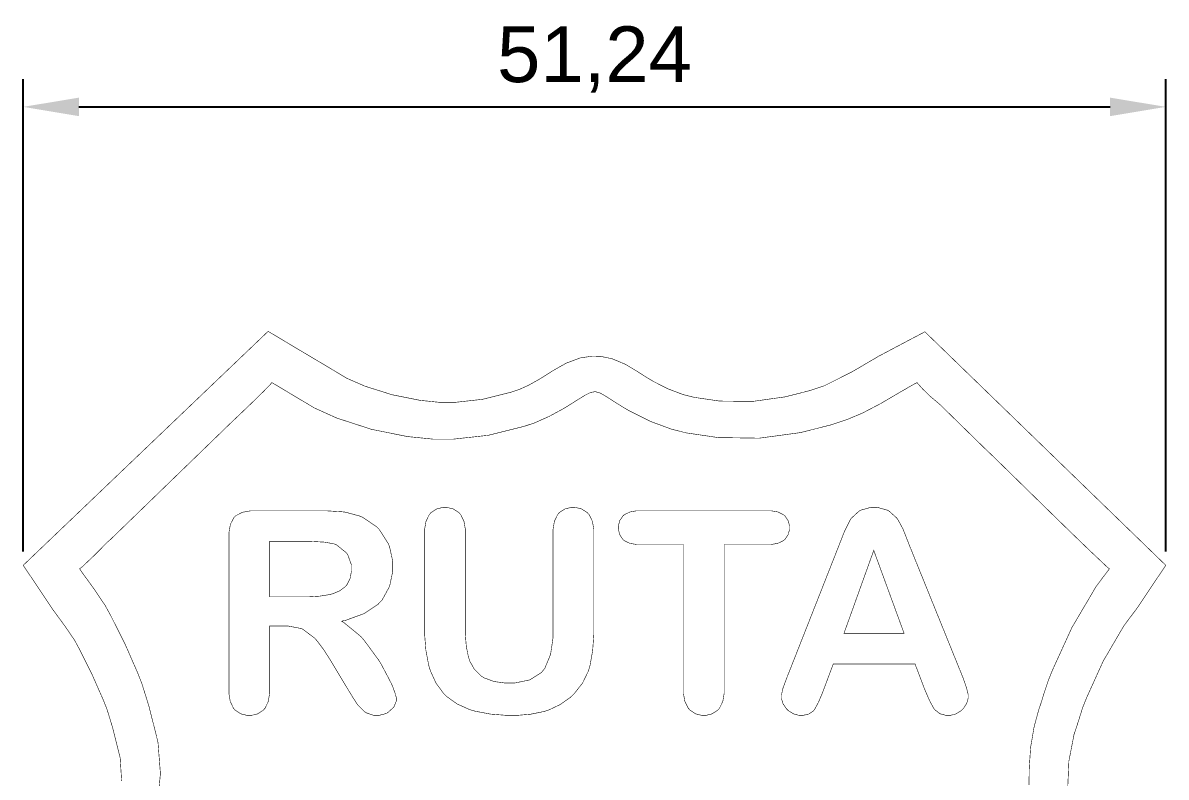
# Model space of a CAD drawing. Header units: millimetres. Extents: x -47 to 132, y -40 to 28.
# Drawn here: x 80.7 to 131.9, y -5.5 to 28.3 of the extents above; entities that cross this region are included whole.
import ezdxf

# ---------------------------------------------------------------- set-up
doc = ezdxf.new("R2010")
doc.units = ezdxf.units.MM
doc.styles.get("Standard").update_dxf_attribs({"font": 'arial.ttf'})
doc.dimstyles.new('ISO-25', dxfattribs={"dimtxt": 2.5, "dimasz": 2.5, "dimexe": 1.25, "dimexo": 0.625, "dimtad": 1, "dimtxsty": 'Standard', "dimcen": 2.5, "dimadec": 0, "dimazin": 0, "dimtfac": 1, "dimtmove": 0, "dimatfit": 3, "dimfxl": 1, "dimarcsym": 0})

# ---------------------------------------------------------------- blocks, each defined once
blk = doc.blocks.new('*D3')
at = {"color": 0, "lineweight": -2, "transparency": 16777216}
for p, q in [((80.692, 4.609), (80.692, 25.793)), ((131.929, 4.609), (131.929, 25.793)), ((83.192, 24.543), (129.429, 24.543))]:
    blk.add_line(p, q, dxfattribs=at)
at = {"color": 0, "transparency": 16777216}
for points in [[(83.192, 24.959), (83.192, 24.126), (80.692, 24.543)], [(129.429, 24.959), (129.429, 24.126), (131.929, 24.543)]]:
    blk.add_solid(points, dxfattribs=at)
at = {"layer": 'Defpoints', "color": 0, "transparency": 16777216}
for p in [(131.929, 24.543), (80.692, 3.984), (131.929, 3.984)]:
    blk.add_point(p, dxfattribs=at)
at = {"color": 0, "transparency": 16777216, "insert": (106.31, 26.67), "char_height": 2.5, "attachment_point": 5}
blk.add_mtext('51,24', dxfattribs=at)

msp = doc.modelspace()

# ---------------------------------------------------------------- linework, layer by layer
at = {"color": 0}
for points in [[(85.105, -5.691, 0.0248, 0.0248, 0), (85.04, -4.661, 0.0248, 0.0248, 0), (84.96, -4.332, 0.0248, 0.0248, 0), (84.918, -4.166, 0.0248, 0.0248, 0), (84.705, -3.311, 0.0248, 0.0248, 0), (84.448, -2.47, 0.0248, 0.0248, 0), (84.385, -2.311, 0.0248, 0.0248, 0), (84.286, -2.063, 0.0248, 0.0248, 0), (83.77, -0.891, 0.0248, 0.0248, 0), (83.195, 0.256, 0.0248, 0.0248, 0), (83.068, 0.49, 0.0248, 0.0248, 0), (82.996, 0.624, 0.0248, 0.0248, 0), (82.537, 1.294, 0.0248, 0.0248, 0), (82.053, 1.952, 0.0248, 0.0248, 0), (81.967, 2.08, 0.0248, 0.0248, 0), (80.692, 3.984, 0.0248, 0.0248, 0), (91.674, 14.476, 0.0248, 0.0248, 0), (94.967, 12.514, 0.0248, 0.0248, 0), (95.214, 12.367, 0.0248, 0.0248, 0), (96.012, 12.018, 0.0248, 0.0248, 0), (97.235, 11.632, 0.0248, 0.0248, 0), (98.495, 11.381, 0.0248, 0.0248, 0), (99.364, 11.292, 0.0248, 0.0248, 0), (99.653, 11.292, 0.0248, 0.0248, 0), (100.061, 11.292, 0.0248, 0.0248, 0), (101.286, 11.427, 0.0248, 0.0248, 0), (102.582, 11.752, 0.0248, 0.0248, 0), (102.869, 11.847, 0.0248, 0.0248, 0), (102.945, 11.873, 0.0248, 0.0248, 0), (103.369, 12.067, 0.0248, 0.0248, 0), (103.777, 12.294, 0.0248, 0.0248, 0), (103.846, 12.335, 0.0248, 0.0248, 0), (103.998, 12.428, 0.0248, 0.0248, 0), (104.449, 12.714, 0.0248, 0.0248, 0), (105.039, 13.049, 0.0248, 0.0248, 0), (105.669, 13.284, 0.0248, 0.0248, 0), (106.215, 13.365, 0.0248, 0.0248, 0), (106.397, 13.36, 0.0248, 0.0248, 0), (106.572, 13.355, 0.0248, 0.0248, 0), (107.095, 13.25, 0.0248, 0.0248, 0), (107.692, 13, 0.0248, 0.0248, 0), (108.251, 12.665, 0.0248, 0.0248, 0), (108.684, 12.387, 0.0248, 0.0248, 0), (108.832, 12.3, 0.0248, 0.0248, 0), (108.95, 12.231, 0.0248, 0.0248, 0), (109.597, 11.901, 0.0248, 0.0248, 0), (110.275, 11.644, 0.0248, 0.0248, 0), (110.409, 11.61, 0.0248, 0.0248, 0), (110.78, 11.516, 0.0248, 0.0248, 0), (111.924, 11.349, 0.0248, 0.0248, 0), (113.399, 11.333, 0.0248, 0.0248, 0), (114.865, 11.539, 0.0248, 0.0248, 0), (115.982, 11.823, 0.0248, 0.0248, 0), (116.345, 11.944, 0.0248, 0.0248, 0), (116.611, 12.033, 0.0248, 0.0248, 0), (117.852, 12.656, 0.0248, 0.0248, 0), (119.055, 13.362, 0.0248, 0.0248, 0), (119.302, 13.492, 0.0248, 0.0248, 0), (121.126, 14.457, 0.0248, 0.0248, 0), (131.929, 3.984, 0.0248, 0.0248, 0), (131.929, 3.984, 0.0248, 0.0248, 0), (130.653, 2.08, 0.0248, 0.0248, 0), (130.622, 2.034, 0.0248, 0.0248, 0), (130.291, 1.595, 0.0248, 0.0248, 0), (130.258, 1.551, 0.0248, 0.0248, 0), (130.04, 1.256, 0.0248, 0.0248, 0), (129.122, -0.314, 0.0248, 0.0248, 0), (128.37, -1.972, 0.0248, 0.0248, 0), (128.236, -2.311, 0.0248, 0.0248, 0), (128.204, -2.392, 0.0248, 0.0248, 0), (127.936, -3.24, 0.0248, 0.0248, 0), (127.908, -3.324, 0.0248, 0.0248, 0), (127.816, -3.595, 0.0248, 0.0248, 0), (127.583, -4.8, 0.0248, 0.0248, 0), (127.534, -5.937, 0.0248, 0.0248, 0)], [(125.794, -5.863, 0.0248, 0.0248, 0), (125.806, -5.091, 0.0248, 0.0248, 0), (125.869, -4.174, 0.0248, 0.0248, 0), (126.022, -3.272, 0.0248, 0.0248, 0), (126.221, -2.53, 0.0248, 0.0248, 0), (126.303, -2.288, 0.0248, 0.0248, 0), (126.338, -2.183, 0.0248, 0.0248, 0), (126.486, -1.701, 0.0248, 0.0248, 0), (126.643, -1.23, 0.0248, 0.0248, 0), (126.682, -1.131, 0.0248, 0.0248, 0), (126.84, -0.732, 0.0248, 0.0248, 0), (127.722, 1.198, 0.0248, 0.0248, 0), (128.801, 3.027, 0.0248, 0.0248, 0), (129.059, 3.374, 0.0248, 0.0248, 0), (129.087, 3.413, 0.0248, 0.0248, 0), (129.378, 3.794, 0.0248, 0.0248, 0), (129.403, 3.831, 0.0248, 0.0248, 0), (129.317, 3.889, 0.0248, 0.0248, 0), (129.09, 4.105, 0.0248, 0.0248, 0), (128.476, 4.686, 0.0248, 0.0248, 0), (127.658, 5.476, 0.0248, 0.0248, 0), (126.736, 6.375, 0.0248, 0.0248, 0), (125.807, 7.284, 0.0248, 0.0248, 0), (124.97, 8.104, 0.0248, 0.0248, 0), (124.322, 8.737, 0.0248, 0.0248, 0), (124.054, 8.997, 0.0248, 0.0248, 0), (123.963, 9.082, 0.0248, 0.0248, 0), (123.959, 9.085, 0.0248, 0.0248, 0), (123.898, 9.144, 0.0248, 0.0248, 0), (123.894, 9.147, 0.0248, 0.0248, 0), (121.868, 11.129, 0.0248, 0.0248, 0), (121.815, 11.183, 0.0248, 0.0248, 0), (121.583, 11.379, 0.0248, 0.0248, 0), (121.351, 11.575, 0.0248, 0.0248, 0), (121.298, 11.628, 0.0248, 0.0248, 0), (121.25, 11.677, 0.0248, 0.0248, 0), (121.021, 11.896, 0.0248, 0.0248, 0), (120.816, 12.127, 0.0248, 0.0248, 0), (120.781, 12.18, 0.0248, 0.0248, 0), (120.566, 12.067, 0.0248, 0.0248, 0), (119.933, 11.702, 0.0248, 0.0248, 0), (119.155, 11.243, 0.0248, 0.0248, 0), (118.34, 10.817, 0.0248, 0.0248, 0), (117.626, 10.516, 0.0248, 0.0248, 0), (117.382, 10.435, 0.0248, 0.0248, 0), (116.929, 10.284, 0.0248, 0.0248, 0), (115.536, 9.934, 0.0248, 0.0248, 0), (113.7, 9.685, 0.0248, 0.0248, 0), (111.848, 9.713, 0.0248, 0.0248, 0), (110.416, 9.924, 0.0248, 0.0248, 0), (109.951, 10.041, 0.0248, 0.0248, 0), (109.76, 10.09, 0.0248, 0.0248, 0), (108.8, 10.445, 0.0248, 0.0248, 0), (107.879, 10.906, 0.0248, 0.0248, 0), (107.709, 11.006, 0.0248, 0.0248, 0), (107.575, 11.085, 0.0248, 0.0248, 0), (107.183, 11.33, 0.0248, 0.0248, 0), (106.816, 11.567, 0.0248, 0.0248, 0), (106.554, 11.715, 0.0248, 0.0248, 0), (106.346, 11.772, 0.0248, 0.0248, 0), (106.138, 11.737, 0.0248, 0.0248, 0), (105.879, 11.607, 0.0248, 0.0248, 0), (105.515, 11.381, 0.0248, 0.0248, 0), (105.126, 11.136, 0.0248, 0.0248, 0), (104.995, 11.057, 0.0248, 0.0248, 0), (104.895, 10.997, 0.0248, 0.0248, 0), (104.282, 10.665, 0.0248, 0.0248, 0), (103.631, 10.374, 0.0248, 0.0248, 0), (103.512, 10.334, 0.0248, 0.0248, 0), (103.156, 10.217, 0.0248, 0.0248, 0), (101.537, 9.812, 0.0248, 0.0248, 0), (99.978, 9.642, 0.0248, 0.0248, 0), (99.459, 9.642, 0.0248, 0.0248, 0), (99.072, 9.642, 0.0248, 0.0248, 0), (97.913, 9.759, 0.0248, 0.0248, 0), (96.294, 10.086, 0.0248, 0.0248, 0), (94.751, 10.589, 0.0248, 0.0248, 0), (93.743, 11.043, 0.0248, 0.0248, 0), (93.43, 11.232, 0.0248, 0.0248, 0), (91.839, 12.18, 0.0248, 0.0248, 0), (91.813, 12.141, 0.0248, 0.0248, 0), (91.715, 12.035, 0.0248, 0.0248, 0), (91.489, 11.802, 0.0248, 0.0248, 0), (91.191, 11.508, 0.0248, 0.0248, 0), (90.853, 11.182, 0.0248, 0.0248, 0), (90.506, 10.849, 0.0248, 0.0248, 0), (90.18, 10.539, 0.0248, 0.0248, 0), (89.906, 10.278, 0.0248, 0.0248, 0), (89.764, 10.14, 0.0248, 0.0248, 0), (89.717, 10.093, 0.0248, 0.0248, 0), (84.592, 5.129, 0.0248, 0.0248, 0), (84.482, 5.038, 0.0248, 0.0248, 0), (83.906, 4.455, 0.0248, 0.0248, 0), (83.328, 3.906, 0.0248, 0.0248, 0), (83.217, 3.831, 0.0248, 0.0248, 0), (83.217, 3.831, 0.0248, 0.0248, 0), (83.317, 3.682, 0.0248, 0.0248, 0), (83.859, 2.937, 0.0248, 0.0248, 0), (84.377, 2.167, 0.0248, 0.0248, 0), (84.464, 2.006, 0.0248, 0.0248, 0), (84.621, 1.716, 0.0248, 0.0248, 0), (85.256, 0.459, 0.0248, 0.0248, 0), (85.818, -0.827, 0.0248, 0.0248, 0), (85.938, -1.131, 0.0248, 0.0248, 0), (86.013, -1.32, 0.0248, 0.0248, 0), (86.321, -2.309, 0.0248, 0.0248, 0), (86.577, -3.316, 0.0248, 0.0248, 0), (86.627, -3.515, 0.0248, 0.0248, 0), (86.736, -3.96, 0.0248, 0.0248, 0), (86.844, -5.349, 0.0248, 0.0248, 0), (86.676, -7.224, 0.0248, 0.0248, 0)]]:
    msp.add_lwpolyline(points, format="xyseb", dxfattribs=at)
for points in [[(92.384, 1.261, 0.0248, 0.0248, 0), (91.743, 1.261, 0.0248, 0.0248, 0), (91.743, -1.634, 0.0248, 0.0248, 0), (91.743, -1.758, 0.0248, 0.0248, 0), (91.679, -2.13, 0.0248, 0.0248, 0), (91.533, -2.43, 0.0248, 0.0248, 0), (91.491, -2.476, 0.0248, 0.0248, 0), (91.449, -2.52, 0.0248, 0.0248, 0), (91.2, -2.679, 0.0248, 0.0248, 0), (90.925, -2.747, 0.0248, 0.0248, 0), (90.833, -2.747, 0.0248, 0.0248, 0), (90.736, -2.747, 0.0248, 0.0248, 0), (90.444, -2.676, 0.0248, 0.0248, 0), (90.195, -2.51, 0.0248, 0.0248, 0), (90.155, -2.463, 0.0248, 0.0248, 0), (90.115, -2.416, 0.0248, 0.0248, 0), (89.975, -2.114, 0.0248, 0.0248, 0), (89.915, -1.754, 0.0248, 0.0248, 0), (89.915, -1.634, 0.0248, 0.0248, 0), (89.915, 5.309, 0.0248, 0.0248, 0), (89.915, 5.437, 0.0248, 0.0248, 0), (89.981, 5.818, 0.0248, 0.0248, 0), (90.136, 6.12, 0.0248, 0.0248, 0), (90.18, 6.164, 0.0248, 0.0248, 0), (90.224, 6.208, 0.0248, 0.0248, 0), (90.526, 6.363, 0.0248, 0.0248, 0), (90.907, 6.429, 0.0248, 0.0248, 0), (91.035, 6.429, 0.0248, 0.0248, 0), (94.008, 6.429, 0.0248, 0.0248, 0), (94.27, 6.429, 0.0248, 0.0248, 0), (94.986, 6.385, 0.0248, 0.0248, 0), (95.06, 6.376, 0.0248, 0.0248, 0), (95.132, 6.368, 0.0248, 0.0248, 0), (95.789, 6.191, 0.0248, 0.0248, 0), (95.847, 6.164, 0.0248, 0.0248, 0), (95.918, 6.134, 0.0248, 0.0248, 0), (96.545, 5.709, 0.0248, 0.0248, 0), (96.6, 5.654, 0.0248, 0.0248, 0), (96.654, 5.598, 0.0248, 0.0248, 0), (97.065, 4.954, 0.0248, 0.0248, 0), (97.094, 4.881, 0.0248, 0.0248, 0), (97.121, 4.807, 0.0248, 0.0248, 0), (97.264, 4.161, 0.0248, 0.0248, 0), (97.264, 3.946, 0.0248, 0.0248, 0), (97.264, 3.719, 0.0248, 0.0248, 0), (97.121, 3.039, 0.0248, 0.0248, 0), (96.789, 2.433, 0.0248, 0.0248, 0), (96.694, 2.332, 0.0248, 0.0248, 0), (96.599, 2.232, 0.0248, 0.0248, 0), (95.977, 1.818, 0.0248, 0.0248, 0), (95.16, 1.52, 0.0248, 0.0248, 0), (94.968, 1.477, 0.0248, 0.0248, 0), (95.048, 1.434, 0.0248, 0.0248, 0), (95.824, 0.799, 0.0248, 0.0248, 0), (95.898, 0.715, 0.0248, 0.0248, 0), (95.972, 0.631, 0.0248, 0.0248, 0), (96.63, -0.264, 0.0248, 0.0248, 0), (96.688, -0.358, 0.0248, 0.0248, 0), (96.746, -0.453, 0.0248, 0.0248, 0), (97.197, -1.309, 0.0248, 0.0248, 0), (97.23, -1.386, 0.0248, 0.0248, 0), (97.262, -1.461, 0.0248, 0.0248, 0), (97.374, -1.772, 0.0248, 0.0248, 0), (97.423, -1.954, 0.0248, 0.0248, 0), (97.423, -2.016, 0.0248, 0.0248, 0), (97.423, -2.104, 0.0248, 0.0248, 0), (97.328, -2.339, 0.0248, 0.0248, 0), (97.31, -2.369, 0.0248, 0.0248, 0), (97.29, -2.398, 0.0248, 0.0248, 0), (97.031, -2.629, 0.0248, 0.0248, 0), (96.999, -2.646, 0.0248, 0.0248, 0), (96.966, -2.663, 0.0248, 0.0248, 0), (96.649, -2.747, 0.0248, 0.0248, 0), (96.543, -2.747, 0.0248, 0.0248, 0), (96.414, -2.747, 0.0248, 0.0248, 0), (96.062, -2.626, 0.0248, 0.0248, 0), (96.027, -2.602, 0.0248, 0.0248, 0), (95.991, -2.578, 0.0248, 0.0248, 0), (95.692, -2.273, 0.0248, 0.0248, 0), (95.667, -2.236, 0.0248, 0.0248, 0), (95.642, -2.2, 0.0248, 0.0248, 0), (95.489, -1.963, 0.0248, 0.0248, 0), (95.3, -1.656, 0.0248, 0.0248, 0), (95.257, -1.585, 0.0248, 0.0248, 0), (94.524, -0.367, 0.0248, 0.0248, 0), (94.459, -0.255, 0.0248, 0.0248, 0), (94.151, 0.222, 0.0248, 0.0248, 0), (93.872, 0.594, 0.0248, 0.0248, 0), (93.821, 0.652, 0.0248, 0.0248, 0), (93.768, 0.711, 0.0248, 0.0248, 0), (93.241, 1.111, 0.0248, 0.0248, 0), (93.188, 1.133, 0.0248, 0.0248, 0), (93.135, 1.154, 0.0248, 0.0248, 0), (92.571, 1.261, 0.0248, 0.0248, 0), (92.384, 1.261, 0.0248, 0.0248, 0)], [(98.692, 1.135, 0.0248, 0.0248, 0), (98.692, 5.473, 0.0248, 0.0248, 0), (98.692, 5.594, 0.0248, 0.0248, 0), (98.754, 5.957, 0.0248, 0.0248, 0), (98.9, 6.257, 0.0248, 0.0248, 0), (98.942, 6.303, 0.0248, 0.0248, 0), (98.983, 6.349, 0.0248, 0.0248, 0), (99.23, 6.511, 0.0248, 0.0248, 0), (99.506, 6.58, 0.0248, 0.0248, 0), (99.598, 6.58, 0.0248, 0.0248, 0), (99.692, 6.58, 0.0248, 0.0248, 0), (99.977, 6.511, 0.0248, 0.0248, 0), (100.228, 6.349, 0.0248, 0.0248, 0), (100.27, 6.303, 0.0248, 0.0248, 0), (100.311, 6.257, 0.0248, 0.0248, 0), (100.456, 5.957, 0.0248, 0.0248, 0), (100.52, 5.594, 0.0248, 0.0248, 0), (100.52, 5.473, 0.0248, 0.0248, 0), (100.52, 1.034, 0.0248, 0.0248, 0), (100.52, 0.861, 0.0248, 0.0248, 0), (100.562, 0.34, 0.0248, 0.0248, 0), (100.661, -0.145, 0.0248, 0.0248, 0), (100.69, -0.23, 0.0248, 0.0248, 0), (100.717, -0.314, 0.0248, 0.0248, 0), (100.924, -0.681, 0.0248, 0.0248, 0), (101.217, -0.971, 0.0248, 0.0248, 0), (101.288, -1.018, 0.0248, 0.0248, 0), (101.36, -1.064, 0.0248, 0.0248, 0), (101.805, -1.228, 0.0248, 0.0248, 0), (102.322, -1.298, 0.0248, 0.0248, 0), (102.494, -1.298, 0.0248, 0.0248, 0), (102.722, -1.298, 0.0248, 0.0248, 0), (103.408, -1.155, 0.0248, 0.0248, 0), (103.934, -0.823, 0.0248, 0.0248, 0), (104.009, -0.728, 0.0248, 0.0248, 0), (104.083, -0.633, 0.0248, 0.0248, 0), (104.341, -0.011, 0.0248, 0.0248, 0), (104.452, 0.746, 0.0248, 0.0248, 0), (104.452, 0.999, 0.0248, 0.0248, 0), (104.452, 5.473, 0.0248, 0.0248, 0), (104.452, 5.595, 0.0248, 0.0248, 0), (104.513, 5.961, 0.0248, 0.0248, 0), (104.657, 6.262, 0.0248, 0.0248, 0), (104.698, 6.307, 0.0248, 0.0248, 0), (104.738, 6.353, 0.0248, 0.0248, 0), (104.985, 6.512, 0.0248, 0.0248, 0), (105.265, 6.58, 0.0248, 0.0248, 0), (105.358, 6.58, 0.0248, 0.0248, 0), (105.45, 6.58, 0.0248, 0.0248, 0), (105.729, 6.512, 0.0248, 0.0248, 0), (105.98, 6.353, 0.0248, 0.0248, 0), (106.023, 6.307, 0.0248, 0.0248, 0), (106.066, 6.262, 0.0248, 0.0248, 0), (106.215, 5.961, 0.0248, 0.0248, 0), (106.28, 5.595, 0.0248, 0.0248, 0), (106.28, 5.473, 0.0248, 0.0248, 0), (106.28, 1.135, 0.0248, 0.0248, 0), (106.28, 0.893, 0.0248, 0.0248, 0), (106.228, 0.164, 0.0248, 0.0248, 0), (106.108, -0.513, 0.0248, 0.0248, 0), (106.074, -0.632, 0.0248, 0.0248, 0), (106.039, -0.75, 0.0248, 0.0248, 0), (105.776, -1.296, 0.0248, 0.0248, 0), (105.39, -1.786, 0.0248, 0.0248, 0), (105.295, -1.875, 0.0248, 0.0248, 0), (105.212, -1.951, 0.0248, 0.0248, 0), (104.762, -2.267, 0.0248, 0.0248, 0), (104.258, -2.504, 0.0248, 0.0248, 0), (104.15, -2.539, 0.0248, 0.0248, 0), (104.041, -2.574, 0.0248, 0.0248, 0), (103.442, -2.695, 0.0248, 0.0248, 0), (102.829, -2.747, 0.0248, 0.0248, 0), (102.625, -2.747, 0.0248, 0.0248, 0), (102.382, -2.747, 0.0248, 0.0248, 0), (101.657, -2.69, 0.0248, 0.0248, 0), (100.958, -2.559, 0.0248, 0.0248, 0), (100.832, -2.522, 0.0248, 0.0248, 0), (100.707, -2.485, 0.0248, 0.0248, 0), (100.152, -2.236, 0.0248, 0.0248, 0), (99.689, -1.905, 0.0248, 0.0248, 0), (99.61, -1.827, 0.0248, 0.0248, 0), (99.531, -1.748, 0.0248, 0.0248, 0), (99.198, -1.29, 0.0248, 0.0248, 0), (98.949, -0.743, 0.0248, 0.0248, 0), (98.912, -0.621, 0.0248, 0.0248, 0), (98.876, -0.499, 0.0248, 0.0248, 0), (98.747, 0.186, 0.0248, 0.0248, 0), (98.692, 0.899, 0.0248, 0.0248, 0), (98.692, 1.135, 0.0248, 0.0248, 0)], [(114.119, 4.917, 0.0248, 0.0248, 0), (112.126, 4.917, 0.0248, 0.0248, 0), (112.126, -1.634, 0.0248, 0.0248, 0), (112.126, -1.757, 0.0248, 0.0248, 0), (112.062, -2.127, 0.0248, 0.0248, 0), (111.914, -2.428, 0.0248, 0.0248, 0), (111.872, -2.474, 0.0248, 0.0248, 0), (111.829, -2.519, 0.0248, 0.0248, 0), (111.582, -2.679, 0.0248, 0.0248, 0), (111.309, -2.747, 0.0248, 0.0248, 0), (111.218, -2.747, 0.0248, 0.0248, 0), (111.126, -2.747, 0.0248, 0.0248, 0), (110.848, -2.678, 0.0248, 0.0248, 0), (110.597, -2.516, 0.0248, 0.0248, 0), (110.555, -2.47, 0.0248, 0.0248, 0), (110.512, -2.423, 0.0248, 0.0248, 0), (110.362, -2.123, 0.0248, 0.0248, 0), (110.299, -1.755, 0.0248, 0.0248, 0), (110.299, -1.634, 0.0248, 0.0248, 0), (110.299, 4.917, 0.0248, 0.0248, 0), (108.305, 4.917, 0.0248, 0.0248, 0), (108.202, 4.917, 0.0248, 0.0248, 0), (107.896, 4.969, 0.0248, 0.0248, 0), (107.647, 5.088, 0.0248, 0.0248, 0), (107.61, 5.123, 0.0248, 0.0248, 0), (107.571, 5.157, 0.0248, 0.0248, 0), (107.438, 5.364, 0.0248, 0.0248, 0), (107.38, 5.594, 0.0248, 0.0248, 0), (107.38, 5.67, 0.0248, 0.0248, 0), (107.38, 5.749, 0.0248, 0.0248, 0), (107.44, 5.984, 0.0248, 0.0248, 0), (107.579, 6.191, 0.0248, 0.0248, 0), (107.618, 6.225, 0.0248, 0.0248, 0), (107.657, 6.259, 0.0248, 0.0248, 0), (107.907, 6.378, 0.0248, 0.0248, 0), (108.205, 6.429, 0.0248, 0.0248, 0), (108.305, 6.429, 0.0248, 0.0248, 0), (114.119, 6.429, 0.0248, 0.0248, 0), (114.223, 6.429, 0.0248, 0.0248, 0), (114.533, 6.377, 0.0248, 0.0248, 0), (114.786, 6.254, 0.0248, 0.0248, 0), (114.825, 6.219, 0.0248, 0.0248, 0), (114.863, 6.184, 0.0248, 0.0248, 0), (114.998, 5.977, 0.0248, 0.0248, 0), (115.056, 5.747, 0.0248, 0.0248, 0), (115.056, 5.67, 0.0248, 0.0248, 0), (115.056, 5.594, 0.0248, 0.0248, 0), (114.996, 5.364, 0.0248, 0.0248, 0), (114.86, 5.157, 0.0248, 0.0248, 0), (114.821, 5.123, 0.0248, 0.0248, 0), (114.782, 5.088, 0.0248, 0.0248, 0), (114.529, 4.969, 0.0248, 0.0248, 0), (114.221, 4.917, 0.0248, 0.0248, 0), (114.119, 4.917, 0.0248, 0.0248, 0)], [(121.115, -1.573, 0.0248, 0.0248, 0), (120.684, -0.44, 0.0248, 0.0248, 0), (117.017, -0.44, 0.0248, 0.0248, 0), (116.586, -1.596, 0.0248, 0.0248, 0), (116.543, -1.708, 0.0248, 0.0248, 0), (116.352, -2.162, 0.0248, 0.0248, 0), (116.185, -2.47, 0.0248, 0.0248, 0), (116.155, -2.51, 0.0248, 0.0248, 0), (116.125, -2.549, 0.0248, 0.0248, 0), (115.92, -2.687, 0.0248, 0.0248, 0), (115.658, -2.747, 0.0248, 0.0248, 0), (115.571, -2.747, 0.0248, 0.0248, 0), (115.49, -2.747, 0.0248, 0.0248, 0), (115.247, -2.684, 0.0248, 0.0248, 0), (115.006, -2.537, 0.0248, 0.0248, 0), (114.962, -2.495, 0.0248, 0.0248, 0), (114.918, -2.453, 0.0248, 0.0248, 0), (114.763, -2.225, 0.0248, 0.0248, 0), (114.697, -1.999, 0.0248, 0.0248, 0), (114.697, -1.924, 0.0248, 0.0248, 0), (114.697, -1.828, 0.0248, 0.0248, 0), (114.748, -1.573, 0.0248, 0.0248, 0), (114.758, -1.541, 0.0248, 0.0248, 0), (114.769, -1.508, 0.0248, 0.0248, 0), (114.938, -1.051, 0.0248, 0.0248, 0), (114.962, -0.993, 0.0248, 0.0248, 0), (117.269, 4.864, 0.0248, 0.0248, 0), (117.285, 4.906, 0.0248, 0.0248, 0), (117.483, 5.41, 0.0248, 0.0248, 0), (117.506, 5.469, 0.0248, 0.0248, 0), (117.529, 5.528, 0.0248, 0.0248, 0), (117.776, 6.018, 0.0248, 0.0248, 0), (117.802, 6.057, 0.0248, 0.0248, 0), (117.828, 6.096, 0.0248, 0.0248, 0), (118.171, 6.411, 0.0248, 0.0248, 0), (118.214, 6.435, 0.0248, 0.0248, 0), (118.256, 6.459, 0.0248, 0.0248, 0), (118.697, 6.58, 0.0248, 0.0248, 0), (118.844, 6.58, 0.0248, 0.0248, 0), (119.003, 6.58, 0.0248, 0.0248, 0), (119.44, 6.459, 0.0248, 0.0248, 0), (119.483, 6.435, 0.0248, 0.0248, 0), (119.525, 6.411, 0.0248, 0.0248, 0), (119.868, 6.101, 0.0248, 0.0248, 0), (119.894, 6.063, 0.0248, 0.0248, 0), (119.921, 6.025, 0.0248, 0.0248, 0), (120.141, 5.617, 0.0248, 0.0248, 0), (120.159, 5.574, 0.0248, 0.0248, 0), (120.177, 5.53, 0.0248, 0.0248, 0), (120.405, 4.949, 0.0248, 0.0248, 0), (120.432, 4.877, 0.0248, 0.0248, 0), (122.789, -0.944, 0.0248, 0.0248, 0), (122.835, -1.055, 0.0248, 0.0248, 0), (122.997, -1.518, 0.0248, 0.0248, 0), (123.066, -1.812, 0.0248, 0.0248, 0), (123.066, -1.911, 0.0248, 0.0248, 0), (123.066, -1.985, 0.0248, 0.0248, 0), (123.001, -2.211, 0.0248, 0.0248, 0), (122.85, -2.443, 0.0248, 0.0248, 0), (122.806, -2.487, 0.0248, 0.0248, 0), (122.763, -2.53, 0.0248, 0.0248, 0), (122.517, -2.682, 0.0248, 0.0248, 0), (122.259, -2.747, 0.0248, 0.0248, 0), (122.174, -2.747, 0.0248, 0.0248, 0), (122.081, -2.747, 0.0248, 0.0248, 0), (121.83, -2.682, 0.0248, 0.0248, 0), (121.804, -2.669, 0.0248, 0.0248, 0), (121.778, -2.657, 0.0248, 0.0248, 0), (121.563, -2.484, 0.0248, 0.0248, 0), (121.546, -2.461, 0.0248, 0.0248, 0), (121.528, -2.439, 0.0248, 0.0248, 0), (121.343, -2.1, 0.0248, 0.0248, 0), (121.323, -2.056, 0.0248, 0.0248, 0), (121.302, -2.01, 0.0248, 0.0248, 0), (121.129, -1.607, 0.0248, 0.0248, 0), (121.115, -1.573, 0.0248, 0.0248, 0)], [(93.43, 5.055, 0.0248, 0.0248, 0), (91.743, 5.055, 0.0248, 0.0248, 0), (91.743, 2.572, 0.0248, 0.0248, 0), (93.379, 2.572, 0.0248, 0.0248, 0), (93.531, 2.572, 0.0248, 0.0248, 0), (93.985, 2.6, 0.0248, 0.0248, 0), (94.413, 2.667, 0.0248, 0.0248, 0), (94.489, 2.685, 0.0248, 0.0248, 0), (94.563, 2.704, 0.0248, 0.0248, 0), (94.884, 2.84, 0.0248, 0.0248, 0), (95.134, 3.029, 0.0248, 0.0248, 0), (95.174, 3.074, 0.0248, 0.0248, 0), (95.213, 3.12, 0.0248, 0.0248, 0), (95.351, 3.4, 0.0248, 0.0248, 0), (95.411, 3.721, 0.0248, 0.0248, 0), (95.411, 3.828, 0.0248, 0.0248, 0), (95.411, 3.995, 0.0248, 0.0248, 0), (95.251, 4.445, 0.0248, 0.0248, 0), (95.22, 4.492, 0.0248, 0.0248, 0), (95.188, 4.54, 0.0248, 0.0248, 0), (94.747, 4.897, 0.0248, 0.0248, 0), (94.69, 4.921, 0.0248, 0.0248, 0), (94.637, 4.943, 0.0248, 0.0248, 0), (94.216, 5.022, 0.0248, 0.0248, 0), (93.626, 5.055, 0.0248, 0.0248, 0), (93.43, 5.055, 0.0248, 0.0248, 0)], [(117.498, 0.934, 0.0248, 0.0248, 0), (120.193, 0.934, 0.0248, 0.0248, 0), (118.833, 4.652, 0.0248, 0.0248, 0), (117.498, 0.934, 0.0248, 0.0248, 0)]]:
    msp.add_lwpolyline(points, format="xyseb", close=True, dxfattribs=at)

# ---------------------------------------------------------------- dimensions: what is measured, and where the dimension line sits
dim = msp.add_linear_dim(base=(131.929, 24.543), p1=(80.692, 3.984), p2=(131.929, 3.984), dimstyle='ISO-25')
dim.commit()
dim.dimension.update_dxf_attribs({"geometry": '*D3', "text_midpoint": (106.31, 26.67)})

doc.saveas('drawing.dxf')
